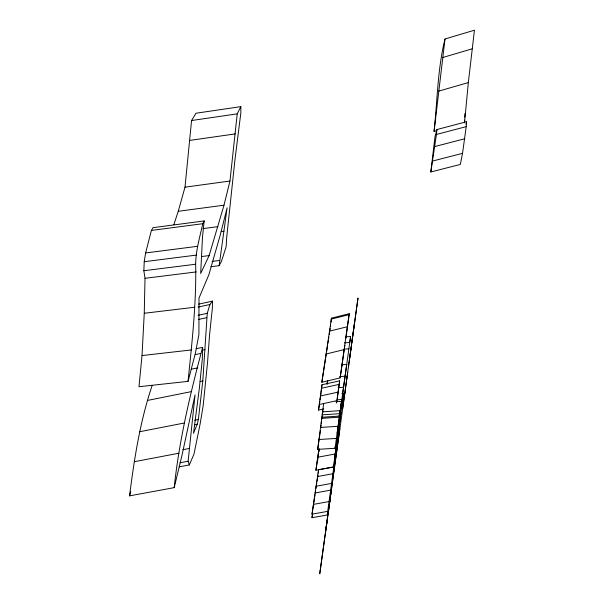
<?xml version="1.0" encoding="UTF-8"?>
<svg xmlns="http://www.w3.org/2000/svg" width="604" height="604" viewBox="0 0 604 604"><rect width="100%" height="100%" fill="white"/><g stroke="black" fill="none" stroke-linecap="round" stroke-linejoin="round"><path stroke-width="0.91" d="M210.773 266.726L219.139 265.677L227.112 207.821L220.218 235.16L208.931 274.578L198.995 298.089L198.912 334.586L195.296 353.597L188.055 381.351L138.973 386.734L142.016 355.567L144.258 313.272L145.013 278.308L143.85 270.735L144.22 261.713L145.624 252.955L151.37 230.449L153.099 227.655L204.182 220.936L202.521 236.685L200.671 273.469L209.135 255.59L223.993 205.194L229.965 181.034L237.221 113.869L240.837 106.651L195.975 113.227L191.566 120.521L184.998 187.172L178.248 211.294L173.831 224.711M198.708 304.129L212.51 301.132L212.336 308.493L209.535 335.122L207.572 362.113L203.178 405.624L200.135 423.895L193.99 454.14L189.301 464.944L179.192 466.839M196.202 348.704L202.642 347.36L202.325 358.912L199.373 388.176L193.507 433.31L197.176 424.302L198.354 419.493L202.801 380.981L207.248 313.317L209.913 304.514L212.51 301.132M464.559 121.902L464.642 120.06M464.763 117.297L464.929 113.612M188.055 381.351C191.981 342.476 196.459 303.299 195.658 264.22C195.832 250.403 199.833 237.093 202.77 223.707L204.182 220.936M335.318 446.424L335.054 448.289L317.689 449.361L323.661 403.525M436.752 130.63L434.065 131.393C437.432 100.664 437.5 68.999 445.005 38.988L474.45 30.2L468.334 82.574L464.514 122.823M466.212 126.644L466.598 121.729L436.934 129.535L434.956 136.98L430.833 171.974L460.354 164.431L462.536 153.333L466.212 126.644L436.443 134.443L430.833 171.974M189.301 464.944L188.123 461.245L195.047 394.895L181.925 455.627L174.194 487.647L129.55 495.861C134.299 458.572 140.113 421.184 152.155 385.45M339.44 382.838L339.305 383.615L339.659 380.845L321.977 384.748L321.139 392.087M436.443 134.443L436.934 129.535M434.065 131.393L445.005 38.988M331.03 322.113L331.475 318.157L349.24 313.71L345.843 338.074M320.769 427.587L321.064 425.065M321.252 423.381L321.449 421.698M323.804 408.938L318.519 410.086L321.977 384.748M322.521 413.181L322.83 410.622M317.742 460.286L317.968 458.617M336.571 403.064L339.154 384.37L321.441 388.266M351.143 347.564L344.763 393.589M318.406 455.273L318.655 453.461M318.897 451.641L319.267 448.923M335.054 448.289L341.796 399.501L337.138 399.825L339.659 380.845M349.678 358.263L358.006 298.021L351.755 342.951M346.122 336.821L350.592 336.466L342.574 394.359M329.444 503.6L331.158 491.173M327.964 514.744L329.988 499.991L326.16 527.571M174.194 487.647C179.192 440.044 190.305 393.438 202.642 347.36M327.459 382.883L327.685 381.23M340.996 412.389L333.408 467.035L315.915 470.229L318.844 449.308M339.04 429.587L339.093 429.195L327.194 514.993L311.989 517.704L312.615 513.181M313.491 506.854L313.74 505.05M337.13 433.43L346.711 364.461L341.358 364.861M335.93 401.758L341.532 401.373L339.826 413.664L322.03 414.857M338.391 431.158L334.586 458.632L335.182 454.336M339.244 425.012L342.604 400.754M341.849 393.71L343.638 393.363L341.804 406.56M333.959 471.022L336.957 449.3M336.42 453.657L319.743 573.8L326.93 521.969M339.146 434.178L347.685 372.192M348.576 365.79L354.661 321.849M342.672 408.636L344.914 392.494M319.365 404.567L319.758 401.773M327.708 511.354L312.011 514.163L318.534 469.738L333.869 466.884M331.475 318.157L321.849 382.257L340.15 377.9L349.24 313.71M350.592 336.466L349.754 342.46L344.356 342.883M336.33 446.062L336.843 442.354M338.504 430.32L339.841 420.716M342.846 399.04L343.638 393.363M332.691 475.378L332.812 474.495M330.637 494.902L334.254 468.9M336.851 450.018L339.826 428.78M336.134 455.763L339.229 433.596M344.824 345.254L340.15 377.9M325.601 531.346L327.459 518.051M320.014 399.916L320.384 397.319M320.633 395.582L321.003 392.985M320.399 430.856L317.689 449.361M346.802 378.444L347.119 376.247M329.271 334.382L329.52 332.683M329.769 330.977L330.139 328.433M330.388 326.734L330.637 325.035M327.157 384.265L327.685 380.716M319.086 449.006L315.915 470.229M317.938 475.038L317.002 481.297M318.21 473.204L318.618 470.456M327.066 383.88L327.481 381.124M315.945 488.387L316.738 483.072M314.986 494.744L312.011 514.163M315.258 492.924L315.53 491.112M326.681 351.415L327.632 345.141M327.904 343.344L328.319 340.656M328.591 338.859L328.863 337.07M326.402 353.227L321.849 382.257M318.519 410.086L319.237 405.495M321.864 419.048L322.279 416.405M322.589 413.106L322.876 411.324M311.989 517.704L312.578 513.981M465.994 124.228L466.598 121.729M129.55 495.861L130.751 491.429M219.139 265.677L221.419 261.464L226.138 246.742L226.674 237.591L234.918 160.075L240.86 112.744L240.837 106.651M442.566 57.561L472.079 48.849M438.504 91.189L468.334 82.574M434.91 146.515L464.74 138.754M432.781 160.996L462.536 153.333M331.113 319.131L349.052 314.646M329.406 331.173L347.368 326.726M326.077 354.012L344.152 349.603M320.331 395.998L338.074 392.117M198.044 307.081L209.913 304.514M319.184 404.499L336.896 400.656M198.037 315.296L207.248 313.317M198.399 319.471L206.689 317.696M202.264 350.139L205.035 349.565M195.213 354.608L200.656 353.476M191.408 369.15L197.787 367.844M200.067 381.539L202.801 380.981M147.414 400.452L191.158 391.656M194.654 420.218L198.354 419.493M139.584 431.747L184.054 423.057M194.45 424.831L197.176 424.302M338.829 415.326L340.633 414.978M182.808 449.708L189.203 448.485M134.292 461.713L178.965 453.211M179.932 462.792L188.123 461.245M317.719 457.228L335.22 453.989M317.455 476.564L332.925 473.702M315.99 486.273L331.581 483.411M315.009 492.992L330.645 490.138M313.378 504.4L329.059 501.569M191.566 120.521L237.221 113.869M189.83 140.392L235.228 133.907M184.998 187.172L229.965 181.034M178.248 211.294L223.993 205.194M151.37 230.449L202.77 223.707M202.929 228.614L217.87 226.666M221.223 231.566L224.016 231.204M145.624 252.955L197.614 246.296M144.22 261.713L196.247 255.107M201.736 256.526L209.135 255.59M212.072 261.419L219.524 260.483M143.85 270.735L195.658 264.22M145.013 278.308L196.3 271.913M144.258 313.272L194.556 307.247M142.016 355.567L191.43 349.935M344.393 349.127L348.878 348.78M339.697 376.602L345.08 376.209M338.119 387.64L343.54 387.255M322.453 411.845L340.248 410.644M321.728 417.266L339.493 416.081M321.653 418.353L339.35 417.175M320.535 427.443L338.089 426.303M318.995 439.516L336.42 438.413"/></g></svg>
